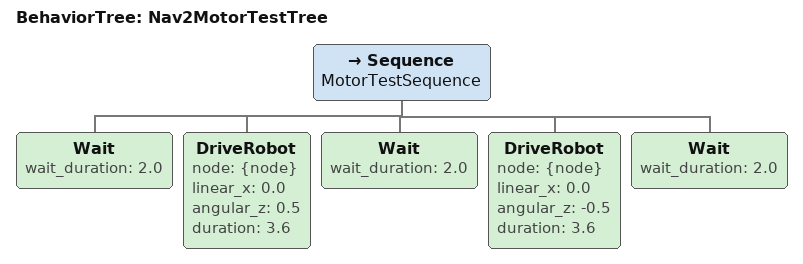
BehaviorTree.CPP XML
<root main_tree_to_execute="Nav2MotorTestTree">
    <BehaviorTree ID="Nav2MotorTestTree">
        <Sequence name="MotorTestSequence">
            <!-- Initial Safety Wait -->
            <Wait wait_duration="2.0"/>

            <!-- Spin 90 degrees (approx) using DriveRobot -->
            <!-- angular_z = 0.5 rad/s, duration = 3.6 sec -> approx 1.8 rad -->
            <DriveRobot node="{node}" linear_x="0.0" angular_z="0.5" duration="3.6"/>

            <!-- Wait to observe -->
            <Wait wait_duration="2.0"/>

            <!-- Spin back -90 degrees (approx) -->
            <DriveRobot node="{node}" linear_x="0.0" angular_z="-0.5" duration="3.6"/>

            <!-- Final Wait -->
            <Wait wait_duration="2.0"/>
        </Sequence>
    </BehaviorTree>
</root>
